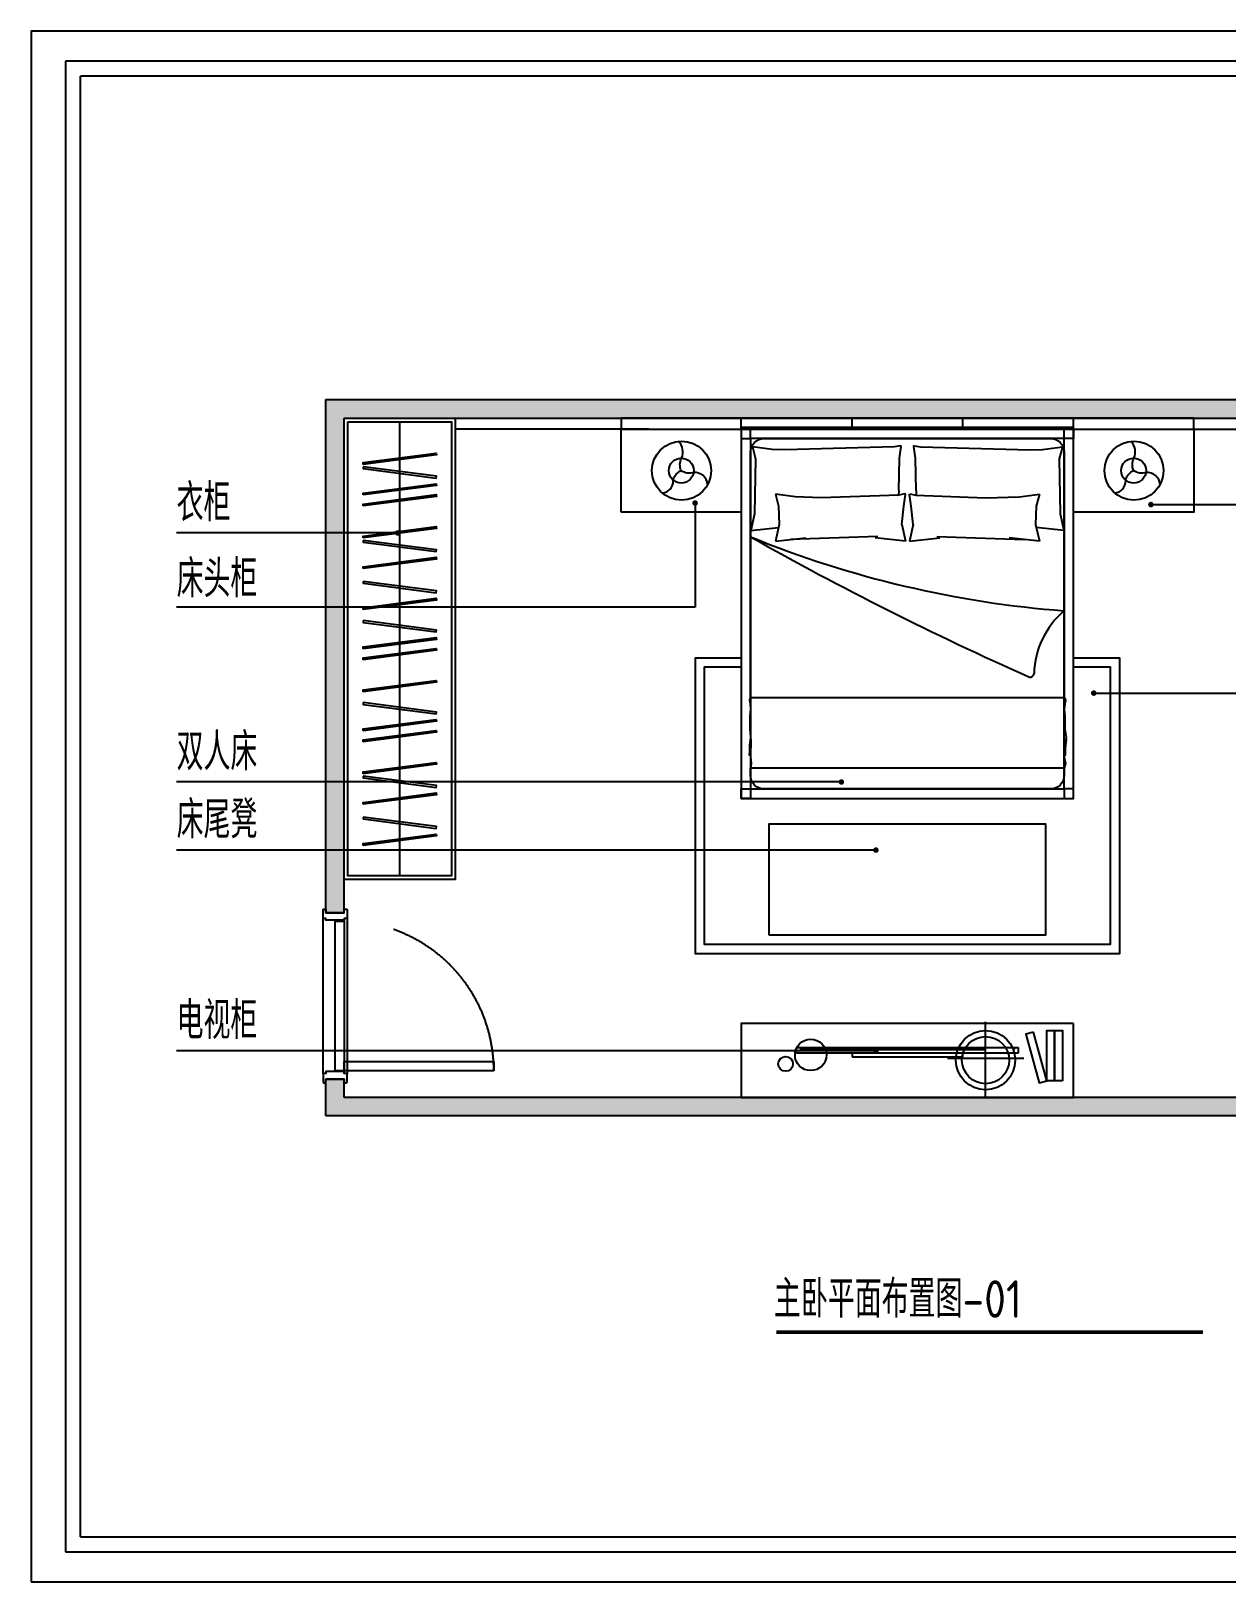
# Model space of a CAD drawing. Extents: x 23971 to 232415, y -48119 to 67869.
# Drawn here: x 183395 to 189871, y 33914 to 42314 of the extents above; entities that cross this region are included whole.
import ezdxf

# ---------------------------------------------------------------- set-up
doc = ezdxf.new("R2010")
doc.units = 0
doc.header["$LTSCALE"] = 1000
doc.header["$MEASUREMENT"] = 0
doc.linetypes.add('DASHED', pattern=[0.75, 0.5, -0.25])
doc.linetypes.add('HIDDEN5', pattern=[0.08, 0.04, -0.04])
for name, color, linetype in [('A-rc 混凝土墙', 255, 'Continuous'), ('A-WINDOW-门窗', 153, 'Continuous'), ('D-door门', 42, 'Continuous'), ('D-门套', 42, 'Continuous'), ('DIM_SYMB', 3, 'Continuous'), ('PM-家具', 146, 'Continuous'), ('PUB_DIM', 3, 'Continuous'), ('PUB_TEXT', 7, 'Continuous'), ('活动家具', 7, 'Continuous')]:
    doc.layers.add(name, color=color, linetype=linetype)
doc.styles.add('_TCH_DIM', font='SIMPLEX', dxfattribs={"bigfont": 'GBCBIG'})
doc.styles.get("Standard").update_dxf_attribs({"font": 'gbenor.shx', "bigfont": 'gbcbig.shx'})
doc.dimstyles.new('ISO-25', dxfattribs={"dimtxt": 2.5, "dimasz": 2.5, "dimexe": 1.25, "dimexo": 0.625, "dimtad": 1, "dimtxsty": 'Standard', "dimcen": 2.5, "dimadec": 0, "dimazin": 0, "dimtfac": 1, "dimtmove": 0, "dimatfit": 3, "dimfxl": 1, "dimarcsym": 0})
pattern_1 = [(225, (336821.013, 49020.184), (17.6776695, -17.6776695), []), (230, (336821.013, 49020.184), (-71.726018, 6.275213), [7.5, -82.5]), (175, (336821.01, 49020.184), (13.875133, -75.219213), [6, -66]), (280.4514, (336815.036, 49020.71), (-57.850938, -68.943954), [6.37402, -70.11421]), (226.1842, (336821.01, 49000.18), (-106.724105, 16.5519), [11.25, -123.75]), (276.6356, (336812.12, 49001.56), (-93.46627, -97.41179), [9.56103, -105.1713]), (171.1842, (336821.01, 49000.18), (-93.466195, -97.41186), [9, -99]), (201, (336811.013, 49005.184), (-59.690705, 40.26189), [7.5, -82.5]), (146, (336811.01, 49005.184), (-24.331533, -72.515005), [6, -66]), (251.4514, (336806.04, 49008.54), (-84.022263, -32.25305), [6.37402, -70.11421]), (217.5, (336821.013, 49020.184), (-1.2159855, -33.2893854), [0, -65.2, 0, -67, 0, -66.25]), (187.5, (336821.013, 49020.184), (-26.306954, -39.441171), [0, -38.2, 0, -63.7, 0, -25.25]), (147.5, (336843.313, 49020.184), (-53.3822436, 2.255487), [0, -25, 0, -78, 0, -103.5]), (137.5, (336853.313, 49020.184), (-58.318617, -10.010498), [0, -32.5, 0, -51.8, 0, -73.5])]

# ---------------------------------------------------------------- blocks, each defined once
blk = doc.blocks.new('fg4r5th5')
for p, q in [((8725.9, 5903.3), (8695.9, 5903.3)), ((8695.9, 5903.3), (8695.9, 4703.3)), ((8725.9, 5883.3), (8725.9, 5903.3)), ((8725.9, 4723.3), (8725.9, 5883.3)), ((8725.9, 4703.3), (8725.9, 4723.3)), ((8695.9, 4703.3), (8725.9, 4703.3))]:
    blk.add_line(p, q)
at = {"layer": 'A-WINDOW-门窗', "color": 250, "linetype": 'DASHED', "ltscale": 2}
for p, q in [((8715.9, 5883.3), (8725.9, 5883.3)), ((8715.9, 4723.3), (8715.9, 5883.3)), ((8725.9, 4723.3), (8715.9, 4723.3))]:
    blk.add_line(p, q, dxfattribs=at)
blk = doc.blocks.new('FGHGHFH')
at = {"layer": 'A-WINDOW-门窗', "color": 250, "linetype": 'DASHED', "ltscale": 2}
blk.add_lwpolyline([(18755.9, 6458.3), (18735.9, 6458.3), (18735.9, 5858.3), (18755.9, 5858.3)], close=True, dxfattribs=at)
at = {"xscale": -1}
blk.add_blockref('fg4r5th5', (27431.8, 855), dxfattribs=at)
blk = doc.blocks.new('dgdfgf45242')
at = {"layer": 'A-WINDOW-门窗', "color": 250, "linetype": 'DASHED', "ltscale": 2}
for points in [[(19048.8, 7603.3), (19892.8, 7603.3)], [(19892.8, 7473.3), (19048.8, 7473.3)]]:
    blk.add_lwpolyline(points, dxfattribs=at)
at = {"layer": 'A-WINDOW-门窗', "color": 250, "linetype": 'DASHED', "ltscale": 2, "elevation": 0}
blk.add_lwpolyline([(19115.8, 6678.3), (19065.8, 6678.3), (19065.8, 7488.3), (19115.8, 7488.3), (19115.8, 7478.3), (19115.8, 7478.3), (19115.8, 6688.3), (19115.8, 6688.3), (19115.8, 6678.3)], dxfattribs=at)
at = {"layer": 'A-WINDOW-门窗', "color": 250, "linetype": 'DASHED', "ltscale": 2}
blk.add_arc((19065.8, 7488.3, 0), 810, 270, 0, dxfattribs=at)
at = {"layer": 'D-door门', "ltscale": 0.5, "elevation": 0}
blk.add_lwpolyline([(19875.8, 7538.3), (19875.8, 7488.3), (19065.8, 7488.3), (19065.8, 7538.3), (19075.8, 7538.3), (19075.8, 7538.3), (19865.8, 7538.3), (19865.8, 7538.3), (19875.8, 7538.3)], dxfattribs=at)
at = {"layer": 'D-门套', "lineweight": 25}
for points in [[(19000.8, 7488.3), (19000.8, 7475.3), (19002.8, 7473.3), (19048.8, 7473.3), (19050.8, 7475.3), (19050.8, 7488.3), (19060.8, 7488.3), (19060.8, 7588.3), (19050.8, 7588.3), (19050.8, 7601.3), (19048.8, 7603.3), (19002.8, 7603.3), (19000.8, 7601.3), (19000.8, 7588.3), (19020.8, 7588.3), (19020.8, 7488.3), (19000.8, 7488.3)], [(19940.8, 7488.3), (19940.8, 7475.3), (19938.8, 7473.3), (19892.8, 7473.3), (19890.8, 7475.3), (19890.8, 7488.3), (19880.8, 7488.3), (19880.8, 7588.3), (19890.8, 7588.3), (19890.8, 7601.3), (19892.8, 7603.3), (19938.8, 7603.3), (19940.8, 7601.3), (19940.8, 7588.3), (19920.8, 7588.3), (19920.8, 7488.3), (19940.8, 7488.3)]]:
    blk.add_lwpolyline(points, dxfattribs=at)
blk = doc.blocks.new('40kuang')
at = {"color": 251}
for p, q in [((-169558.1, 36672.9), (-181089.5, 36672.9)), ((-181089.5, 36672.9), (-181089.5, 28598.2)), ((-181089.5, 28598.2), (-169558.1, 28598.2))]:
    blk.add_line(p, q, dxfattribs=at)
for p, q in [((-169639.4, 36591.5), (-181008.2, 36591.5)), ((-181008.2, 28679.5), (-181008.2, 36591.5)), ((-181008.2, 28679.5), (-169639.4, 28679.5))]:
    blk.add_line(p, q)
blk.add_lwpolyline([(-181275.4, 28435.5), (-169395.4, 28435.5), (-169395.4, 36835.5), (-181275.4, 36835.5)], close=True)
blk = doc.blocks.new('次卧2500衣柜')
blk.add_line((23498.5, -31407), (21038.5, -31407))
blk.add_lwpolyline([(23518.5, -31107), (23518.5, -31707), (21018.5, -31707), (21018.5, -31107)], close=True)
at = {"color": 251}
for points in [[(23498.5, -31127), (23498.5, -31687), (21038.5, -31687), (21038.5, -31127)], [(21204, -31209.9), (21214, -31208.6), (21265.2, -31605.4), (21255.2, -31606.6)], [(21356.6, -31209.9), (21346.7, -31208.6), (21295.5, -31605.4), (21305.4, -31606.6)], [(21426.5, -31209.9), (21436.4, -31208.6), (21487.6, -31605.4), (21477.7, -31606.6)], [(21579, -31209.9), (21569.1, -31208.6), (21517.9, -31605.4), (21527.8, -31606.6)], [(21592, -31209.9), (21602, -31208.6), (21653.2, -31605.4), (21643.2, -31606.6)], [(21765.4, -31209.9), (21775.3, -31208.6), (21826.5, -31605.4), (21816.6, -31606.6)], [(21824.7, -31209.9), (21834.7, -31208.6), (21885.9, -31605.4), (21875.9, -31606.6)], [(21977.3, -31209.9), (21967.4, -31208.6), (21916.2, -31605.4), (21926.1, -31606.6)], [(22035.8, -31209.9), (22045.7, -31208.6), (22096.9, -31605.4), (22087, -31606.6)], [(22209.1, -31209.9), (22219.1, -31208.6), (22270.3, -31605.4), (22260.3, -31606.6)], [(22268.5, -31209.9), (22278.4, -31208.6), (22329.6, -31605.4), (22319.7, -31606.6)], [(22421, -31209.9), (22411.1, -31208.6), (22359.9, -31605.4), (22369.8, -31606.6)], [(22480.9, -31209.9), (22490.8, -31208.6), (22542, -31605.4), (22532.1, -31606.6)], [(22633.4, -31209.9), (22623.5, -31208.6), (22572.3, -31605.4), (22582.2, -31606.6)], [(22703.3, -31209.9), (22713.3, -31208.6), (22764.5, -31605.4), (22754.5, -31606.6)], [(22855.9, -31209.9), (22846, -31208.6), (22794.8, -31605.4), (22804.7, -31606.6)], [(22868.9, -31209.9), (22878.8, -31208.6), (22930, -31605.4), (22920.1, -31606.6)], [(23042.2, -31209.9), (23052.2, -31208.6), (23103.4, -31605.4), (23093.4, -31606.6)], [(23101.6, -31209.9), (23111.5, -31208.6), (23162.7, -31605.4), (23152.8, -31606.6)], [(23254.1, -31209.9), (23244.2, -31208.6), (23193, -31605.4), (23202.9, -31606.6)], [(23267.1, -31209.9), (23277, -31208.6), (23328.3, -31605.4), (23318.3, -31606.6)]]:
    blk.add_lwpolyline(points, close=True, dxfattribs=at)
blk = doc.blocks.new('次卧1800床')
at = {"color": 251, "linetype": 'HIDDEN5', "lineweight": -2}
for p, q in [((19608.2, -30071.6), (19575.5, -30077.8)), ((19608.2, -30071.6), (19575.5, -30077.8)), ((19610.7, -30072.5), (19608.2, -30071.6)), ((19610.7, -30072.5), (19608.2, -30071.6)), ((19632.8, -30072.5), (19635.4, -30071.6)), ((19632.8, -30072.5), (19635.4, -30071.6)), ((19635.4, -30071.6), (19668, -30077.8)), ((19635.4, -30071.6), (19668, -30077.8)), ((19611.3, -30075), (19610.7, -30072.5)), ((19611.3, -30075), (19610.7, -30072.5)), ((19632.2, -30075), (19632.8, -30072.5)), ((19632.2, -30075), (19632.8, -30072.5))]:
    blk.add_line(p, q, dxfattribs=at)
at = {"color": 251, "linetype": 'Continuous', "lineweight": -2}
for p, q in [((19014.4, -30087.8), (18907.1, -30073.8)), ((18907.1, -30073.8), (18924.4, -30137.9)), ((19014.4, -30087.8), (18907.1, -30073.8)), ((18907.1, -30073.8), (18924.4, -30137.9)), ((18924.4, -30137.9), (18927.3, -30236.4)), ((18924.4, -30137.9), (18927.3, -30236.4)), ((19154.5, -30093.5), (19014.4, -30087.8)), ((19154.5, -30093.5), (19014.4, -30087.8)), ((19575.5, -30077.8), (19154.5, -30093.5)), ((19575.5, -30077.8), (19154.5, -30093.5)), ((19590.8, -30236.4), (19602.1, -30138.4)), ((19590.8, -30236.4), (19602.1, -30138.4)), ((19602.1, -30138.4), (19611.3, -30075)), ((19602.1, -30138.4), (19611.3, -30075)), ((19641.4, -30138.4), (19632.2, -30075)), ((19641.4, -30138.4), (19632.2, -30075)), ((19652.7, -30236.4), (19641.4, -30138.4)), ((19652.7, -30236.4), (19641.4, -30138.4)), ((19668, -30077.8), (20047, -30093.5)), ((19668, -30077.8), (20047, -30093.5)), ((20047, -30093.5), (20229.1, -30087.8)), ((20047, -30093.5), (20229.1, -30087.8)), ((20229.1, -30087.8), (20336.4, -30073.8)), ((20229.1, -30087.8), (20336.4, -30073.8)), ((20319.1, -30137.9), (20316.2, -30236.4)), ((20319.1, -30137.9), (20316.2, -30236.4)), ((20336.4, -30073.8), (20319.1, -30137.9)), ((20336.4, -30073.8), (20319.1, -30137.9)), ((18927.3, -30236.4), (18907.1, -30327.8)), ((18927.3, -30236.4), (18907.1, -30327.8)), ((19590.8, -30236.4), (19611, -30327.8)), ((19590.8, -30236.4), (19611, -30327.8)), ((19652.7, -30236.4), (19632.5, -30327.8)), ((19652.7, -30236.4), (19632.5, -30327.8)), ((20316.2, -30236.4), (20336.4, -30327.8)), ((20316.2, -30236.4), (20336.4, -30327.8)), ((18907.1, -30327.8), (19071.1, -30309)), ((18907.1, -30327.8), (19071.1, -30309)), ((19462.5, -30302.7), (18989.1, -30318.4)), ((19462.5, -30302.7), (18989.1, -30318.4)), ((19611, -30327.8), (19447, -30309)), ((19611, -30327.8), (19447, -30309)), ((19632.5, -30327.8), (19796.5, -30309)), ((19632.5, -30327.8), (19796.5, -30309)), ((19781, -30302.7), (20254.4, -30318.4)), ((19781, -30302.7), (20254.4, -30318.4)), ((20336.4, -30327.8), (20172.4, -30309)), ((20336.4, -30327.8), (20172.4, -30309)), ((18772.8, -31555.7), (20470.7, -31555.8))]:
    blk.add_line(p, q, dxfattribs=at)
at = {"color": 251}
for points in [[(18772.8, -29771.3), (18772.8, -29720.5), (18722, -29720.5), (18722, -29771.3)], [(20470.8, -29771.3), (20470.8, -29720.5), (20521.6, -29720.5), (20521.6, -29771.3)], [(18772.8, -31669.7), (18772.8, -31720.5), (18722, -31720.5), (18722, -31669.7)], [(20470.8, -31669.7), (20470.8, -31720.5), (20521.6, -31720.5), (20521.6, -31669.7)]]:
    blk.add_lwpolyline(points, close=True, dxfattribs=at)
blk.add_lwpolyline([(18722, -29720.5), (18722, -31720.5), (20521.6, -31720.5), (20521.6, -29720.5)], close=True)
for points in [[(20470.8, -31174.7), (20470.8, -29771.3), (18772.8, -29771.3), (18772.8, -31174.5)], [(18772.8, -31174.5), (18772.8, -31669.7), (20470.8, -31669.7), (20470.8, -31174.7)]]:
    blk.add_lwpolyline(points)
at = {"linetype": 'Continuous', "lineweight": -2}
for points in [[(18772.8, -31174.5), (18772.8, -29844.3, -0.414214), (18845.8, -29771.3), (20397.7, -29771.3, -0.414214), (20470.8, -29844.3), (20470.8, -31174.7)], [(20470.7, -31555.8), (20470.8, -31596.7, -0.414214), (20397.7, -31669.7), (18845.8, -31669.7, -0.414214), (18772.8, -31596.7), (18772.8, -31555.7)]]:
    blk.add_lwpolyline(points, format="xyb", dxfattribs=at)
at = {"color": 251, "linetype": 'Continuous', "lineweight": -2}
for points in [[(19574.9, -30052.7), (19578.1, -29877.4), (19587.4, -29814), (19586.7, -29811.5), (19584.2, -29810.6), (19551.6, -29816.7), (18957.5, -29832.4), (18889.8, -29830.9), (18782.5, -29816.9), (18799.9, -29881), (18794.1, -30179), (18773.8, -30270.3), (18923.6, -30253.2)], [(19574.9, -30052.7), (19578.1, -29877.4), (19587.4, -29814), (19586.7, -29811.5), (19584.2, -29810.6), (19551.6, -29816.7), (18957.5, -29832.4), (18889.8, -29830.9), (18782.5, -29816.9), (18799.9, -29881), (18794.1, -30179), (18773.8, -30270.3), (18923.6, -30253.2)], [(19668.6, -30052.7), (19665.4, -29877.4), (19656.1, -29814), (19656.8, -29811.5), (19659.3, -29810.6), (19691.9, -29816.7), (20286, -29832.4), (20353.7, -29830.9), (20461, -29816.9), (20443.6, -29881), (20449.4, -30179), (20469.7, -30270.3), (20319.9, -30253.2)], [(19668.6, -30052.7), (19665.4, -29877.4), (19656.1, -29814), (19656.8, -29811.5), (19659.3, -29810.6), (19691.9, -29816.7), (20286, -29832.4), (20353.7, -29830.9), (20461, -29816.9), (20443.6, -29881), (20449.4, -30179), (20469.7, -30270.3), (20319.9, -30253.2)], [(19574.9, -30052.7), (19574.3, -30077.9)], [(19574.9, -30052.7), (19574.3, -30077.9)], [(19668.6, -30052.7), (19669.2, -30077.9)], [(19668.6, -30052.7), (19669.2, -30077.9)], [(18772.8, -31174.5), (18766.1, -31186.1), (18769.6, -31210.4), (18772.8, -31236.9), (18769.1, -31274.3), (18769.1, -31346.2), (18772.8, -31389.6), (18767.5, -31433.1), (18767.5, -31486), (18773.8, -31399.1), (18772.8, -31497.1), (18776.2, -31531), (18772.8, -31555.7)], [(18772.8, -31174.5), (20470.8, -31174.7), (20477.4, -31186.2), (20474, -31210.5), (20470.8, -31237), (20474.5, -31274.4), (20474.5, -31346.3), (20481.9, -31389.7), (20476, -31433.3), (20476, -31486.1), (20480.9, -31399.2), (20470.7, -31497.2), (20478.4, -31531.1), (20470.7, -31555.8)]]:
    blk.add_lwpolyline(points, dxfattribs=at)
for centre, radius, start, end in [((27437.9, -14952.9), 17628.1, 240.55739, 246.04368), ((20899.4, -25085.3), 5635.7, 247.83041, 265.64572), ((27437.9, -14952.9), 17628.1, 240.55739, 246.04368), ((20899.4, -25085.3), 5635.7, 247.83041, 265.64572), ((20766.8, -31056.7), 459.5, 129.99691, 178.55401), ((20766.8, -31056.7), 459.5, 129.99691, 178.55401), ((20287.5, -31043.9), 20, 248.33224, 356.49135), ((20287.5, -31043.9), 20, 248.33224, 356.49135)]:
    blk.add_arc(centre, radius, start, end, dxfattribs=at)
blk = doc.blocks.new('chuangtougui01')
at = {"layer": 'PM-家具'}
blk.add_lwpolyline([(188909.7, 44354.7), (188909.7, 44804.7), (189559.7, 44804.7), (189559.7, 44354.7)], close=True, dxfattribs=at)
at = {"layer": 'PM-家具', "color": 251}
for points in [[(189234.7, 44579.7, -0.228099), (189236.3, 44647.2, 0.317646), (189218.9, 44738.8)], [(189131.9, 44458.5, 0.398826), (189191.7, 44525, -0.069197), (189192.5, 44531.8, -0.240714), (189234.7, 44579.7, 0.240714)], [(189377.6, 44504.7, 0.414712), (189301.5, 44570, -0.258086), (189234.7, 44579.7)]]:
    blk.add_lwpolyline(points, format="xyb", dxfattribs=at)
at = {"layer": 'PM-家具'}
blk.add_circle((189236.3, 44579.7), 160, dxfattribs=at)
at = {"layer": 'PM-家具', "color": 251}
blk.add_circle((189234.7, 44579.7), 67.5, dxfattribs=at)
blk = doc.blocks.new('A$C09607DE0')
at = {"color": 251, "ltscale": 50}
for p, q in [((211, 545), (211, 0)), ((483, 258), (-61, 258))]:
    blk.add_line(p, q, dxfattribs=at)
blk.add_circle((211, 272), 211)
blk.add_circle((211, 272), 168, dxfattribs=at)
blk = doc.blocks.new('次卧1800边柜')
at = {"layer": 'PM-家具'}
blk.add_lwpolyline([(11133.3, -29841.4), (12933.3, -29841.4), (12933.3, -29441.4), (11133.3, -29441.4)], close=True, dxfattribs=at)
at = {"layer": 'PM-家具', "color": 251}
for points in [[(11194.2, -29531.5), (11236.5, -29531.5), (11236.5, -29804.6), (11194.2, -29804.6)], [(11236.5, -29531.5), (11278.9, -29531.5), (11278.9, -29804.6), (11236.5, -29804.6)], [(11350.7, -29795), (11391.5, -29783.8), (11319.8, -29520.4), (11278.9, -29531.5)]]:
    blk.add_lwpolyline(points, close=True, dxfattribs=at)
for centre, radius in [((12557.2, -29671.9, 0), 85), ((12693.1, -29623.3), 40)]:
    blk.add_circle(centre, radius, dxfattribs=at)
at = {"layer": 'PM-家具', "xscale": 0.7600000000093132, "yscale": 0.7600000000093132, "zscale": 0.7600000000093132}
blk.add_blockref('A$C09607DE0', (11449.9, -29850.4), dxfattribs=at)

msp = doc.modelspace()

# ---------------------------------------------------------------- hatches: boundary and pattern name
at = {"layer": '活动家具'}
h = msp.add_hatch(dxfattribs=at)
h.set_pattern_fill('钢筋混凝土', color=251, scale=10, angle=180)
h.set_pattern_definition(pattern_1)
h.paths.add_polyline_path([(190990.7, 40318.5), (184990.7, 40318.5), (184990.7, 37538.5), (185090.7, 37538.5), (185090.7, 40218.5), (185690.7, 40218.5), (190890.7, 40218.5), (190890.7, 39918.5), (192190.7, 39918.5), (192190.7, 40018.5), (190990.7, 40018.5)])
h = msp.add_hatch(dxfattribs=at)
h.set_pattern_fill('钢筋混凝土', color=251, scale=10, angle=180)
h.set_pattern_definition(pattern_1)
h.paths.add_polyline_path([(190990.7, 36738.5), (192190.7, 36738.5), (192190.7, 36838.5), (191130.7, 36838.5), (190890.7, 36838.5), (190890.7, 36538.5), (185090.7, 36538.5), (185090.7, 36638.5), (184990.7, 36638.5), (184990.7, 36618.5), (184990.7, 36438.5), (190990.7, 36438.5)])

# ---------------------------------------------------------------- linework, layer by layer
at = {"layer": 'A-rc 混凝土墙'}
for p, q in [((184990.7, 37538.5), (184990.7, 40318.5)), ((184990.7, 40318.5), (190990.7, 40318.5)), ((185090.7, 37538.5), (185090.7, 40218.5)), ((185090.7, 40218.5), (190890.7, 40218.5)), ((185090.7, 37538.5), (184990.7, 37538.5)), ((184990.7, 36438.5), (184990.7, 36638.5)), ((185090.7, 36638.5), (184990.7, 36638.5)), ((185090.7, 36538.5), (185090.7, 36638.5)), ((190890.7, 36538.5), (185090.7, 36538.5)), ((190990.7, 36438.5), (184990.7, 36438.5))]:
    msp.add_line(p, q, dxfattribs=at)
at = {"layer": 'DIM_SYMB', "const_width": 21}
msp.add_lwpolyline([(187431.1, 35267.7), (189741.8, 35267.7)], dxfattribs=at)
at = {"layer": 'PM-家具'}
for p, q in [((186740.7, 40158.5), (185690.7, 40158.5)), ((187240.7, 40158.5), (187240.7, 40218.5)), ((187240.7, 40168.5), (189040.7, 40168.5)), ((187840.7, 40168.5), (187840.7, 40218.5)), ((188440.7, 40168.5), (188440.7, 40218.5)), ((189040.7, 40158.5), (189040.7, 40218.5)), ((189540.7, 40158.5), (190890.7, 40158.5))]:
    msp.add_line(p, q, dxfattribs=at)
for points in [[(186590.7, 40158.5), (189690.7, 40158.5), (189690.7, 40218.5), (186590.7, 40218.5)], [(187390.7, 37418.5), (188890.7, 37418.5), (188890.7, 38018.5), (187390.7, 38018.5)]]:
    msp.add_lwpolyline(points, close=True, dxfattribs=at)
msp.add_lwpolyline([(187240.7, 38918.5), (186990.7, 38918.5), (186990.7, 37318.5), (189290.7, 37318.5), (189290.7, 38918.5), (189040.7, 38918.5)], dxfattribs=at)
at = {"layer": 'PM-家具', "color": 251}
msp.add_lwpolyline([(187240.7, 38868.5), (187040.7, 38868.5), (187040.7, 37368.5), (189240.7, 37368.5), (189240.7, 38868.5), (189040.7, 38868.5)], dxfattribs=at)

# ---------------------------------------------------------------- block references
at = {"color": 146}
msp.add_blockref('40kuang', (364669.9, 5478.9), dxfattribs=at)
for p in [(-2319, -4646.2), (131, -4646.2)]:
    msp.add_blockref('chuangtougui01', p)
at = {"rotation": 90}
msp.add_blockref('dgdfgf45242', (192579, 17617.7), dxfattribs=at)
at = {"layer": 'PM-家具'}
for name, p, rotation in [('次卧2500衣柜', (153983.7, 16700), 90), ('次卧1800边柜', (200174, 7097.1), 180), ('FGHGHFH', (181982.4, 55514.4), 270)]:
    msp.add_blockref(name, p, dxfattribs=dict(at, rotation=rotation))
msp.add_blockref('次卧1800床', (168518.7, 69879), dxfattribs=at)

# ---------------------------------------------------------------- texts
at = {"layer": 'PUB_TEXT', "style": '_TCH_DIM'}
for s, p in [('衣柜', (184182.9, 39658.9, 0)), ('床头柜', (184182.9, 39246.6, 0)), ('双人床', (184182.9, 38310.2, 0)), ('床尾凳', (184182.9, 37941.4, 0)), ('电视柜', (184182.9, 36854.5, 0))]:
    msp.add_text(s, height=202.55, dxfattribs=at).set_placement(p)
at = {"layer": 'PUB_TEXT'}
msp.add_text('主卧平面布置图-01', height=202.55, dxfattribs=at).set_placement((187417.7, 35345.5))

# ---------------------------------------------------------------- leaders
at = {"layer": 'PUB_DIM'}
for points in [[(186990.7, 39758), (186990.7, 39194.8), (184182.6, 39194.8)], [(189459.2, 39749.6, 0), (193069.4, 39749.6, 0)], [(185380.3, 39595.9, 0), (184182.9, 39595.9, 0)], [(189149.6, 38728.5, 0), (193069.4, 38728.5, 0)], [(187783, 38247.2, 0), (184182.9, 38247.2, 0)], [(187969.6, 37878.4, 0), (184182.9, 37878.4, 0)], [(187969.6, 36791.5, 0), (184182.9, 36791.5, 0)]]:
    msp.add_leader(points, dimstyle='ISO-25', override={"dimscale": 0, "dimasz": 120, "dimtad": 0, "dimldrblk": 'DotSmall', "dimfxl": 100, "dimfxlon": 1, "dimarcsym": 1}, dxfattribs=at)

doc.saveas('drawing.dxf')
